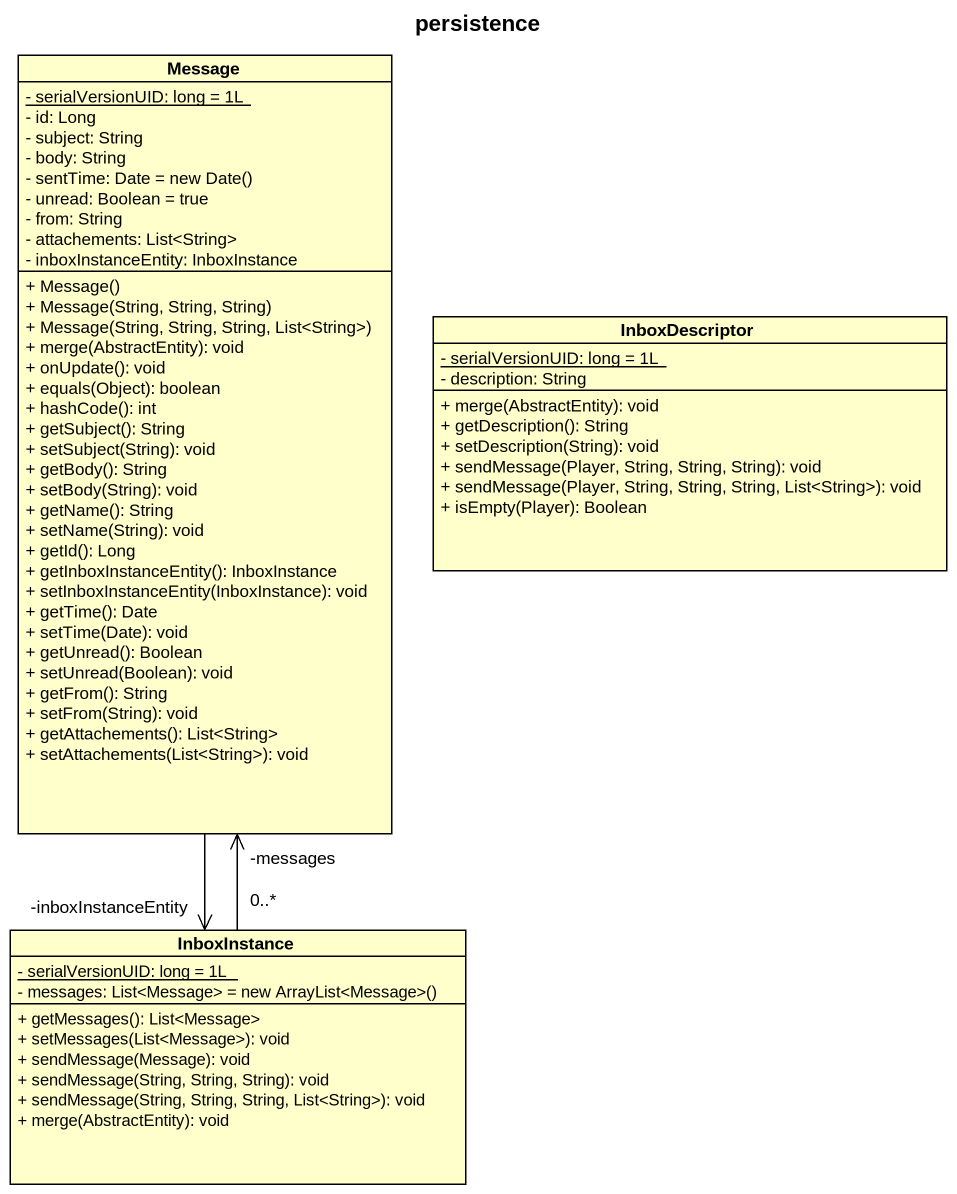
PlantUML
@startuml
title persistence
hide circle
hide empty members
skinparam classAttributeIconSize 0
class Message {
  {static} - serialVersionUID: long = 1L
  - id: Long
  - subject: String
  - body: String
  {field} - sentTime: Date = new Date()
  - unread: Boolean = true
  - from: String
  - attachements: List<String>
  - inboxInstanceEntity: InboxInstance
  + Message()
  + Message(String, String, String)
  + Message(String, String, String, List<String>)
  + merge(AbstractEntity): void
  + onUpdate(): void
  + equals(Object): boolean
  + hashCode(): int
  + getSubject(): String
  + setSubject(String): void
  + getBody(): String
  + setBody(String): void
  + getName(): String
  + setName(String): void
  + getId(): Long
  + getInboxInstanceEntity(): InboxInstance
  + setInboxInstanceEntity(InboxInstance): void
  + getTime(): Date
  + setTime(Date): void
  + getUnread(): Boolean
  + setUnread(Boolean): void
  + getFrom(): String
  + setFrom(String): void
  + getAttachements(): List<String>
  + setAttachements(List<String>): void
}
class InboxDescriptor {
  {static} - serialVersionUID: long = 1L
  - description: String
  + merge(AbstractEntity): void
  + getDescription(): String
  + setDescription(String): void
  + sendMessage(Player, String, String, String): void
  + sendMessage(Player, String, String, String, List<String>): void
  + isEmpty(Player): Boolean
}
class InboxInstance {
  {static} - serialVersionUID: long = 1L
  {field} - messages: List<Message> = new ArrayList<Message>()
  + getMessages(): List<Message>
  + setMessages(List<Message>): void
  + sendMessage(Message): void
  + sendMessage(String, String, String): void
  + sendMessage(String, String, String, List<String>): void
  + merge(AbstractEntity): void
}
Message --> "-inboxInstanceEntity" InboxInstance
InboxInstance -up-> "-messages\n0..*" Message
@enduml
